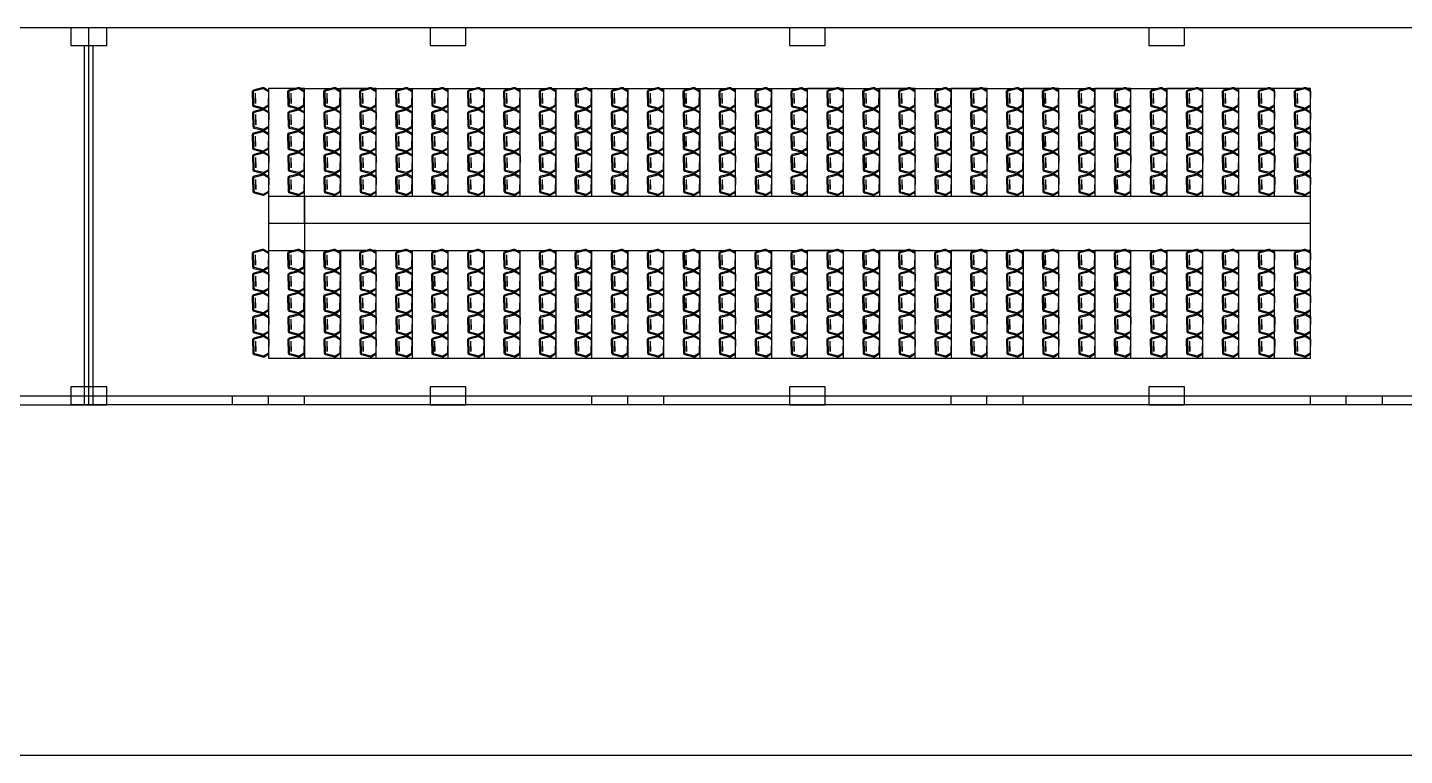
# Model space of a CAD drawing. Header units: millimetres. Extents: x 332 to 5606, y 276 to 1426.
# Drawn here: x 2382.12 to 2420.44, y 1328.72 to 1348.97 of the extents above; entities that cross this region are included whole.
import ezdxf

# ---------------------------------------------------------------- set-up
doc = ezdxf.new("R2010")
doc.units = ezdxf.units.MM

# ---------------------------------------------------------------- blocks, each defined once
blk = doc.blocks.new('Cadeira-Auditório-P1')
blk.add_line((0, 0.085), (-0.186, 0.085))
for points in [[(-0.235, 0.048), (-0.297, -0.195, 0.19305), (-0.292, -0.232), (-0.235, -0.334, 0.271204), (-0.191, -0.36), (0, -0.36)], [(-0.206, 0.04), (-0.268, -0.203, 0.19305), (-0.266, -0.217), (-0.186, -0.36, 0.221086)], [(0, 0.085), (-0.186, 0.085, 0.342369), (-0.235, 0.048)], [(0, 0.055), (-0.186, 0.055, 0.342369), (-0.206, 0.04, 0.342369)], [(0, 0.085), (0.187, 0.085, -0.342369), (0.235, 0.048)], [(0, 0.055), (0.187, 0.055, -0.342369), (0.206, 0.04, -0.342369)], [(0.235, 0.048), (0.298, -0.195, -0.19305), (0.293, -0.232), (0.236, -0.334, -0.271204), (0.192, -0.36), (0, -0.36)], [(0.206, 0.04), (0.269, -0.203, -0.19305), (0.267, -0.217), (0.187, -0.36, -0.271204)]]:
    blk.add_lwpolyline(points, format="xyb")
for points in [[(-0.145, 0), (0.142, 0)], [(-0.008, 0), (-0.145, 0)]]:
    blk.add_lwpolyline(points)

msp = doc.modelspace()

# ---------------------------------------------------------------- linework, layer by layer
for p, q in [((2383.321, 1348.972), (2383.321, 1348.472)), ((2384.321, 1348.472), (2384.321, 1348.972)), ((2393.321, 1348.972), (2393.321, 1348.472)), ((2394.321, 1348.472), (2394.321, 1348.972)), ((2403.321, 1348.972), (2403.321, 1348.472)), ((2404.321, 1348.472), (2404.321, 1348.972)), ((2413.321, 1348.972), (2413.321, 1348.472)), ((2414.321, 1348.472), (2414.321, 1348.972)), ((2383.321, 1348.472), (2384.321, 1348.472)), ((2393.321, 1348.472), (2394.321, 1348.472)), ((2403.321, 1348.472), (2404.321, 1348.472)), ((2413.321, 1348.472), (2414.321, 1348.472)), ((2384.321, 1338.972), (2383.321, 1338.972)), ((2383.321, 1338.972), (2383.321, 1338.472)), ((2384.321, 1338.472), (2384.321, 1338.972)), ((2394.321, 1338.972), (2393.321, 1338.972)), ((2393.321, 1338.972), (2393.321, 1338.472)), ((2394.321, 1338.472), (2394.321, 1338.972)), ((2404.321, 1338.972), (2403.321, 1338.972)), ((2403.321, 1338.972), (2403.321, 1338.472)), ((2404.321, 1338.472), (2404.321, 1338.972)), ((2414.321, 1338.972), (2413.321, 1338.972)), ((2413.321, 1338.972), (2413.321, 1338.472)), ((2414.321, 1338.472), (2414.321, 1338.972)), ((2383.321, 1338.472), (2384.321, 1338.472)), ((2393.321, 1338.472), (2394.321, 1338.472)), ((2403.321, 1338.472), (2404.321, 1338.472)), ((2413.321, 1338.472), (2414.321, 1338.472))]:
    msp.add_line(p, q)
at = {"color": 1}
for p, q in [((2383.821, 1338.472), (2383.821, 1348.972)), ((2383.701, 1338.472), (2383.701, 1348.472)), ((2383.941, 1338.472), (2383.941, 1348.472)), ((2343.321, 1338.722), (2424.321, 1338.722)), ((2343.321, 1338.472), (2384.321, 1338.472)), ((2424.321, 1338.472), (2383.321, 1338.472)), ((2383.821, 1338.472), (2383.701, 1338.472)), ((2383.821, 1338.472), (2383.941, 1338.472))]:
    msp.add_line(p, q, dxfattribs=at)
at = {"color": 3}
for p, q in [((2389.825, 1347.273), (2388.825, 1347.273)), ((2388.825, 1347.273), (2388.825, 1344.273)), ((2389.825, 1344.273), (2389.825, 1347.273)), ((2389.825, 1347.273), (2414.325, 1347.273)), ((2391.825, 1347.273), (2390.825, 1347.273)), ((2390.825, 1347.273), (2390.825, 1344.273)), ((2391.825, 1344.273), (2391.825, 1347.273)), ((2392.825, 1347.273), (2392.825, 1344.273)), ((2393.825, 1344.273), (2393.825, 1347.273)), ((2394.825, 1347.273), (2394.825, 1344.273)), ((2395.825, 1344.273), (2395.825, 1347.273)), ((2396.825, 1347.273), (2396.825, 1344.273)), ((2397.825, 1344.273), (2397.825, 1347.273)), ((2398.825, 1347.273), (2398.825, 1344.273)), ((2399.825, 1344.273), (2399.825, 1347.273)), ((2400.825, 1347.273), (2400.825, 1344.273)), ((2401.825, 1344.273), (2401.825, 1347.273)), ((2402.825, 1347.273), (2402.825, 1344.273)), ((2404.825, 1347.273), (2403.825, 1347.273)), ((2403.825, 1344.273), (2403.825, 1347.273)), ((2404.825, 1344.273), (2404.825, 1347.273)), ((2406.825, 1347.273), (2405.825, 1347.273)), ((2405.825, 1347.273), (2405.825, 1344.273)), ((2406.825, 1344.273), (2406.825, 1347.273)), ((2408.825, 1347.273), (2407.825, 1347.273)), ((2407.825, 1347.273), (2407.825, 1344.273)), ((2408.825, 1344.273), (2408.825, 1347.273)), ((2410.825, 1347.273), (2409.825, 1347.273)), ((2409.825, 1347.273), (2409.825, 1344.273)), ((2410.825, 1344.273), (2410.825, 1347.273)), ((2412.825, 1347.273), (2411.825, 1347.273)), ((2411.825, 1347.273), (2411.825, 1344.273)), ((2412.825, 1344.273), (2412.825, 1347.273)), ((2414.825, 1347.273), (2413.825, 1347.273)), ((2413.825, 1347.273), (2413.825, 1344.273)), ((2417.825, 1347.273), (2414.325, 1347.273)), ((2414.825, 1344.273), (2414.825, 1347.273)), ((2416.825, 1347.273), (2415.825, 1347.273)), ((2415.825, 1347.273), (2415.825, 1344.273)), ((2416.825, 1344.273), (2416.825, 1347.273)), ((2417.825, 1344.273), (2417.825, 1347.273)), ((2417.825, 1344.273), (2388.825, 1344.273)), ((2388.825, 1344.273), (2388.825, 1343.523)), ((2389.825, 1343.523), (2389.825, 1344.273)), ((2389.825, 1344.273), (2389.825, 1342.773)), ((2405.825, 1344.273), (2404.825, 1344.273)), ((2407.825, 1344.273), (2406.825, 1344.273)), ((2409.825, 1344.273), (2408.825, 1344.273)), ((2411.825, 1344.273), (2410.825, 1344.273)), ((2413.825, 1344.273), (2412.825, 1344.273)), ((2415.825, 1344.273), (2414.825, 1344.273)), ((2417.825, 1344.273), (2416.825, 1344.273)), ((2417.825, 1343.523), (2417.825, 1344.273)), ((2417.825, 1343.523), (2388.825, 1343.523)), ((2388.825, 1343.523), (2388.825, 1342.773)), ((2389.825, 1343.523), (2389.825, 1342.773)), ((2417.825, 1342.773), (2417.825, 1343.523)), ((2388.825, 1342.773), (2414.325, 1342.773)), ((2388.825, 1342.773), (2388.825, 1339.773)), ((2389.825, 1342.773), (2389.825, 1339.773)), ((2389.825, 1342.773), (2417.825, 1342.773)), ((2389.825, 1339.773), (2389.825, 1342.773)), ((2390.825, 1342.773), (2390.825, 1339.773)), ((2391.825, 1342.773), (2390.825, 1342.773)), ((2390.825, 1342.773), (2390.825, 1339.773)), ((2391.825, 1339.773), (2391.825, 1342.773)), ((2391.825, 1339.773), (2391.825, 1342.773)), ((2392.825, 1342.773), (2392.825, 1339.773)), ((2392.825, 1342.773), (2392.825, 1339.773)), ((2393.825, 1339.773), (2393.825, 1342.773)), ((2393.825, 1339.773), (2393.825, 1342.773)), ((2394.825, 1342.773), (2394.825, 1339.773)), ((2394.825, 1342.773), (2394.825, 1339.773)), ((2395.825, 1339.773), (2395.825, 1342.773)), ((2395.825, 1339.773), (2395.825, 1342.773)), ((2396.825, 1342.773), (2396.825, 1339.773)), ((2396.825, 1342.773), (2396.825, 1339.773)), ((2397.825, 1339.773), (2397.825, 1342.773)), ((2397.825, 1339.773), (2397.825, 1342.773)), ((2398.825, 1342.773), (2398.825, 1339.773)), ((2398.825, 1342.773), (2398.825, 1339.773)), ((2399.825, 1339.773), (2399.825, 1342.773)), ((2399.825, 1339.773), (2399.825, 1342.773)), ((2400.825, 1342.773), (2400.825, 1339.773)), ((2400.825, 1342.773), (2400.825, 1339.773)), ((2401.825, 1339.773), (2401.825, 1342.773)), ((2401.825, 1339.773), (2401.825, 1342.773)), ((2402.825, 1342.773), (2402.825, 1339.773)), ((2402.825, 1342.773), (2402.825, 1339.773)), ((2403.825, 1339.773), (2403.825, 1342.773)), ((2404.825, 1342.773), (2403.825, 1342.773)), ((2403.825, 1339.773), (2403.825, 1342.773)), ((2404.825, 1339.773), (2404.825, 1342.773)), ((2404.825, 1339.773), (2404.825, 1342.773)), ((2405.825, 1342.773), (2405.825, 1339.773)), ((2406.825, 1342.773), (2405.825, 1342.773)), ((2405.825, 1342.773), (2405.825, 1339.773)), ((2406.825, 1339.773), (2406.825, 1342.773)), ((2406.825, 1339.773), (2406.825, 1342.773)), ((2407.825, 1342.773), (2407.825, 1339.773)), ((2408.825, 1342.773), (2407.825, 1342.773)), ((2407.825, 1342.773), (2407.825, 1339.773)), ((2408.825, 1339.773), (2408.825, 1342.773)), ((2408.825, 1339.773), (2408.825, 1342.773)), ((2409.825, 1342.773), (2409.825, 1339.773)), ((2410.825, 1342.773), (2409.825, 1342.773)), ((2409.825, 1342.773), (2409.825, 1339.773)), ((2410.825, 1339.773), (2410.825, 1342.773)), ((2410.825, 1339.773), (2410.825, 1342.773)), ((2411.825, 1342.773), (2411.825, 1339.773)), ((2412.825, 1342.773), (2411.825, 1342.773)), ((2411.825, 1342.773), (2411.825, 1339.773)), ((2412.825, 1339.773), (2412.825, 1342.773)), ((2412.825, 1339.773), (2412.825, 1342.773)), ((2413.825, 1342.773), (2413.825, 1339.773)), ((2414.825, 1342.773), (2413.825, 1342.773)), ((2413.825, 1342.773), (2413.825, 1339.773)), ((2417.825, 1342.773), (2414.325, 1342.773)), ((2414.825, 1339.773), (2414.825, 1342.773)), ((2414.825, 1339.773), (2414.825, 1342.773)), ((2415.825, 1342.773), (2415.825, 1339.773)), ((2416.825, 1342.773), (2415.825, 1342.773)), ((2415.825, 1342.773), (2415.825, 1339.773)), ((2416.825, 1339.773), (2416.825, 1342.773)), ((2416.825, 1339.773), (2416.825, 1342.773)), ((2417.825, 1339.773), (2417.825, 1342.773)), ((2417.825, 1339.773), (2417.825, 1342.773)), ((2388.825, 1339.773), (2389.825, 1339.773)), ((2389.825, 1339.773), (2414.325, 1339.773)), ((2414.325, 1339.773), (2417.825, 1339.773)), ((2387.821, 1338.472), (2387.821, 1338.722)), ((2387.821, 1338.722), (2388.821, 1338.722)), ((2388.821, 1338.472), (2388.821, 1338.722)), ((2388.821, 1338.722), (2389.821, 1338.722)), ((2389.821, 1338.722), (2389.821, 1338.472)), ((2397.821, 1338.472), (2397.821, 1338.722)), ((2397.821, 1338.722), (2398.821, 1338.722)), ((2398.821, 1338.472), (2398.821, 1338.722)), ((2398.821, 1338.722), (2399.821, 1338.722)), ((2399.821, 1338.722), (2399.821, 1338.472)), ((2407.821, 1338.472), (2407.821, 1338.722)), ((2407.821, 1338.722), (2408.821, 1338.722)), ((2408.821, 1338.472), (2408.821, 1338.722)), ((2408.821, 1338.722), (2409.821, 1338.722)), ((2409.821, 1338.722), (2409.821, 1338.472)), ((2417.821, 1338.472), (2417.821, 1338.722)), ((2417.821, 1338.722), (2418.821, 1338.722)), ((2418.821, 1338.472), (2418.821, 1338.722)), ((2418.821, 1338.722), (2419.821, 1338.722)), ((2419.821, 1338.722), (2419.821, 1338.472)), ((2388.821, 1338.472), (2387.821, 1338.472)), ((2389.821, 1338.472), (2388.821, 1338.472)), ((2398.821, 1338.472), (2397.821, 1338.472)), ((2399.821, 1338.472), (2398.821, 1338.472)), ((2408.821, 1338.472), (2407.821, 1338.472)), ((2409.821, 1338.472), (2408.821, 1338.472)), ((2418.821, 1338.472), (2417.821, 1338.472)), ((2419.821, 1338.472), (2418.821, 1338.472))]:
    msp.add_line(p, q, dxfattribs=at)
at = {"color": 1, "lineweight": -3}
msp.add_lwpolyline([(2323.814, 1348.972), (2443.814, 1348.972), (2443.814, 1328.722), (2323.814, 1328.722)], close=True, dxfattribs=at)

# ---------------------------------------------------------------- block references
at = {"color": 3, "rotation": 89.99999999999999}
for p in [(2388.466, 1347.007), (2389.451, 1347.007), (2390.454, 1347.007), (2391.451, 1347.007), (2392.452, 1347.007), (2393.452, 1347.007), (2394.453, 1347.007), (2395.458, 1347.007), (2396.448, 1347.007), (2397.443, 1347.007), (2398.454, 1347.007), (2399.455, 1347.007), (2400.453, 1347.007), (2401.454, 1347.007), (2402.456, 1347.007), (2403.452, 1347.004), (2404.454, 1347.007), (2405.455, 1347.007), (2406.453, 1347.007), (2407.454, 1347.007), (2408.455, 1347.007), (2409.453, 1347.007), (2410.454, 1347.007), (2411.455, 1347.007), (2412.453, 1347.007), (2413.454, 1347.007), (2414.457, 1347.007), (2415.457, 1347.007), (2416.462, 1347.007), (2417.461, 1347.007), (2388.471, 1346.412), (2389.456, 1346.412), (2390.459, 1346.412), (2391.457, 1346.412), (2392.457, 1346.412), (2393.458, 1346.412), (2394.459, 1346.412), (2395.463, 1346.412), (2396.453, 1346.412), (2397.449, 1346.412), (2398.459, 1346.412), (2399.46, 1346.412), (2400.458, 1346.412), (2401.46, 1346.412), (2402.461, 1346.412), (2403.458, 1346.409), (2404.46, 1346.412), (2405.46, 1346.412), (2406.458, 1346.412), (2407.46, 1346.412), (2408.46, 1346.412), (2409.458, 1346.412), (2410.459, 1346.412), (2411.46, 1346.412), (2412.458, 1346.412), (2413.459, 1346.412), (2414.462, 1346.412), (2415.463, 1346.412), (2416.467, 1346.412), (2417.466, 1346.412), (2388.466, 1345.812), (2389.451, 1345.812), (2390.454, 1345.812), (2391.451, 1345.812), (2392.452, 1345.812), (2393.452, 1345.812), (2394.453, 1345.812), (2395.458, 1345.812), (2396.448, 1345.812), (2397.443, 1345.812), (2398.454, 1345.812), (2399.455, 1345.812), (2400.453, 1345.812), (2401.454, 1345.812), (2402.456, 1345.812), (2403.452, 1345.809), (2404.454, 1345.812), (2405.455, 1345.812), (2406.453, 1345.812), (2407.454, 1345.812), (2408.455, 1345.812), (2409.453, 1345.812), (2410.454, 1345.812), (2411.455, 1345.812), (2412.453, 1345.812), (2413.454, 1345.812), (2414.457, 1345.812), (2415.457, 1345.812), (2416.462, 1345.812), (2417.461, 1345.812), (2388.474, 1345.213), (2389.459, 1345.213), (2390.462, 1345.213), (2391.459, 1345.213), (2392.459, 1345.213), (2393.46, 1345.213), (2394.461, 1345.213), (2395.466, 1345.213), (2396.456, 1345.213), (2397.451, 1345.213), (2398.462, 1345.213), (2399.462, 1345.213), (2400.46, 1345.213), (2401.462, 1345.213), (2402.463, 1345.213), (2403.46, 1345.21), (2404.462, 1345.213), (2405.463, 1345.213), (2406.46, 1345.213), (2407.462, 1345.213), (2408.463, 1345.213), (2409.461, 1345.213), (2410.462, 1345.213), (2411.463, 1345.213), (2412.461, 1345.213), (2413.462, 1345.213), (2414.465, 1345.213), (2415.465, 1345.213), (2416.47, 1345.213), (2417.469, 1345.213), (2388.471, 1344.607), (2389.456, 1344.607), (2390.459, 1344.607), (2391.457, 1344.607), (2392.457, 1344.607), (2393.458, 1344.607), (2394.459, 1344.607), (2395.463, 1344.607), (2396.454, 1344.607), (2397.449, 1344.607), (2398.46, 1344.607), (2399.46, 1344.607), (2400.458, 1344.607), (2401.46, 1344.607), (2402.461, 1344.607), (2403.458, 1344.603), (2404.46, 1344.607), (2405.46, 1344.607), (2406.458, 1344.607), (2407.46, 1344.607), (2408.46, 1344.607), (2409.459, 1344.607), (2410.459, 1344.607), (2411.46, 1344.607), (2412.458, 1344.607), (2413.46, 1344.607), (2414.462, 1344.607), (2415.463, 1344.607), (2416.468, 1344.607), (2417.466, 1344.607), (2388.466, 1342.507), (2389.451, 1342.507), (2390.454, 1342.507), (2391.451, 1342.507), (2392.452, 1342.507), (2393.452, 1342.507), (2394.453, 1342.507), (2395.458, 1342.507), (2396.448, 1342.507), (2397.443, 1342.507), (2398.454, 1342.507), (2399.455, 1342.507), (2400.453, 1342.507), (2401.454, 1342.507), (2402.456, 1342.507), (2403.452, 1342.504), (2404.454, 1342.507), (2405.455, 1342.507), (2406.453, 1342.507), (2407.454, 1342.507), (2408.455, 1342.507), (2409.453, 1342.507), (2410.454, 1342.507), (2411.455, 1342.507), (2412.453, 1342.507), (2413.454, 1342.507), (2414.457, 1342.507), (2415.457, 1342.507), (2416.462, 1342.507), (2417.461, 1342.507), (2388.471, 1341.912), (2389.456, 1341.912), (2390.459, 1341.912), (2391.457, 1341.912), (2392.457, 1341.912), (2393.458, 1341.912), (2394.459, 1341.912), (2395.463, 1341.912), (2396.453, 1341.912), (2397.449, 1341.912), (2398.459, 1341.912), (2399.46, 1341.912), (2400.458, 1341.912), (2401.46, 1341.912), (2402.461, 1341.912), (2403.458, 1341.909), (2404.46, 1341.912), (2405.46, 1341.912), (2406.458, 1341.912), (2407.46, 1341.912), (2408.46, 1341.912), (2409.458, 1341.912), (2410.459, 1341.912), (2411.46, 1341.912), (2412.458, 1341.912), (2413.459, 1341.912), (2414.462, 1341.912), (2415.463, 1341.912), (2416.467, 1341.912), (2417.466, 1341.912), (2388.466, 1341.312), (2389.451, 1341.312), (2390.454, 1341.312), (2391.451, 1341.312), (2392.452, 1341.312), (2393.452, 1341.312), (2394.453, 1341.312), (2395.458, 1341.312), (2396.448, 1341.312), (2397.443, 1341.312), (2398.454, 1341.312), (2399.455, 1341.312), (2400.453, 1341.312), (2401.454, 1341.312), (2402.456, 1341.312), (2403.452, 1341.309), (2404.454, 1341.312), (2405.455, 1341.312), (2406.453, 1341.312), (2407.454, 1341.312), (2408.455, 1341.312), (2409.453, 1341.312), (2410.454, 1341.312), (2411.455, 1341.312), (2412.453, 1341.312), (2413.454, 1341.312), (2414.457, 1341.312), (2415.457, 1341.312), (2416.462, 1341.312), (2417.461, 1341.312), (2388.474, 1340.713), (2389.459, 1340.713), (2390.462, 1340.713), (2391.459, 1340.713), (2392.459, 1340.713), (2393.46, 1340.713), (2394.461, 1340.713), (2395.466, 1340.713), (2396.456, 1340.713), (2397.451, 1340.713), (2398.462, 1340.713), (2399.462, 1340.713), (2400.46, 1340.713), (2401.462, 1340.713), (2402.463, 1340.713), (2403.46, 1340.71), (2404.462, 1340.713), (2405.463, 1340.713), (2406.46, 1340.713), (2407.462, 1340.713), (2408.463, 1340.713), (2409.461, 1340.713), (2410.462, 1340.713), (2411.463, 1340.713), (2412.461, 1340.713), (2413.462, 1340.713), (2414.465, 1340.713), (2415.465, 1340.713), (2416.47, 1340.713), (2417.469, 1340.713), (2388.471, 1340.107), (2389.456, 1340.107), (2390.459, 1340.107), (2391.457, 1340.107), (2392.457, 1340.107), (2393.458, 1340.107), (2394.459, 1340.107), (2395.463, 1340.107), (2396.454, 1340.107), (2397.449, 1340.107), (2398.46, 1340.107), (2399.46, 1340.107), (2400.458, 1340.107), (2401.46, 1340.107), (2402.461, 1340.107), (2403.458, 1340.103), (2404.46, 1340.107), (2405.46, 1340.107), (2406.458, 1340.107), (2407.46, 1340.107), (2408.46, 1340.107), (2409.459, 1340.107), (2410.459, 1340.107), (2411.46, 1340.107), (2412.458, 1340.107), (2413.46, 1340.107), (2414.462, 1340.107), (2415.463, 1340.107), (2416.468, 1340.107), (2417.466, 1340.107)]:
    msp.add_blockref('Cadeira-Auditório-P1', p, dxfattribs=at)

doc.saveas('drawing.dxf')
